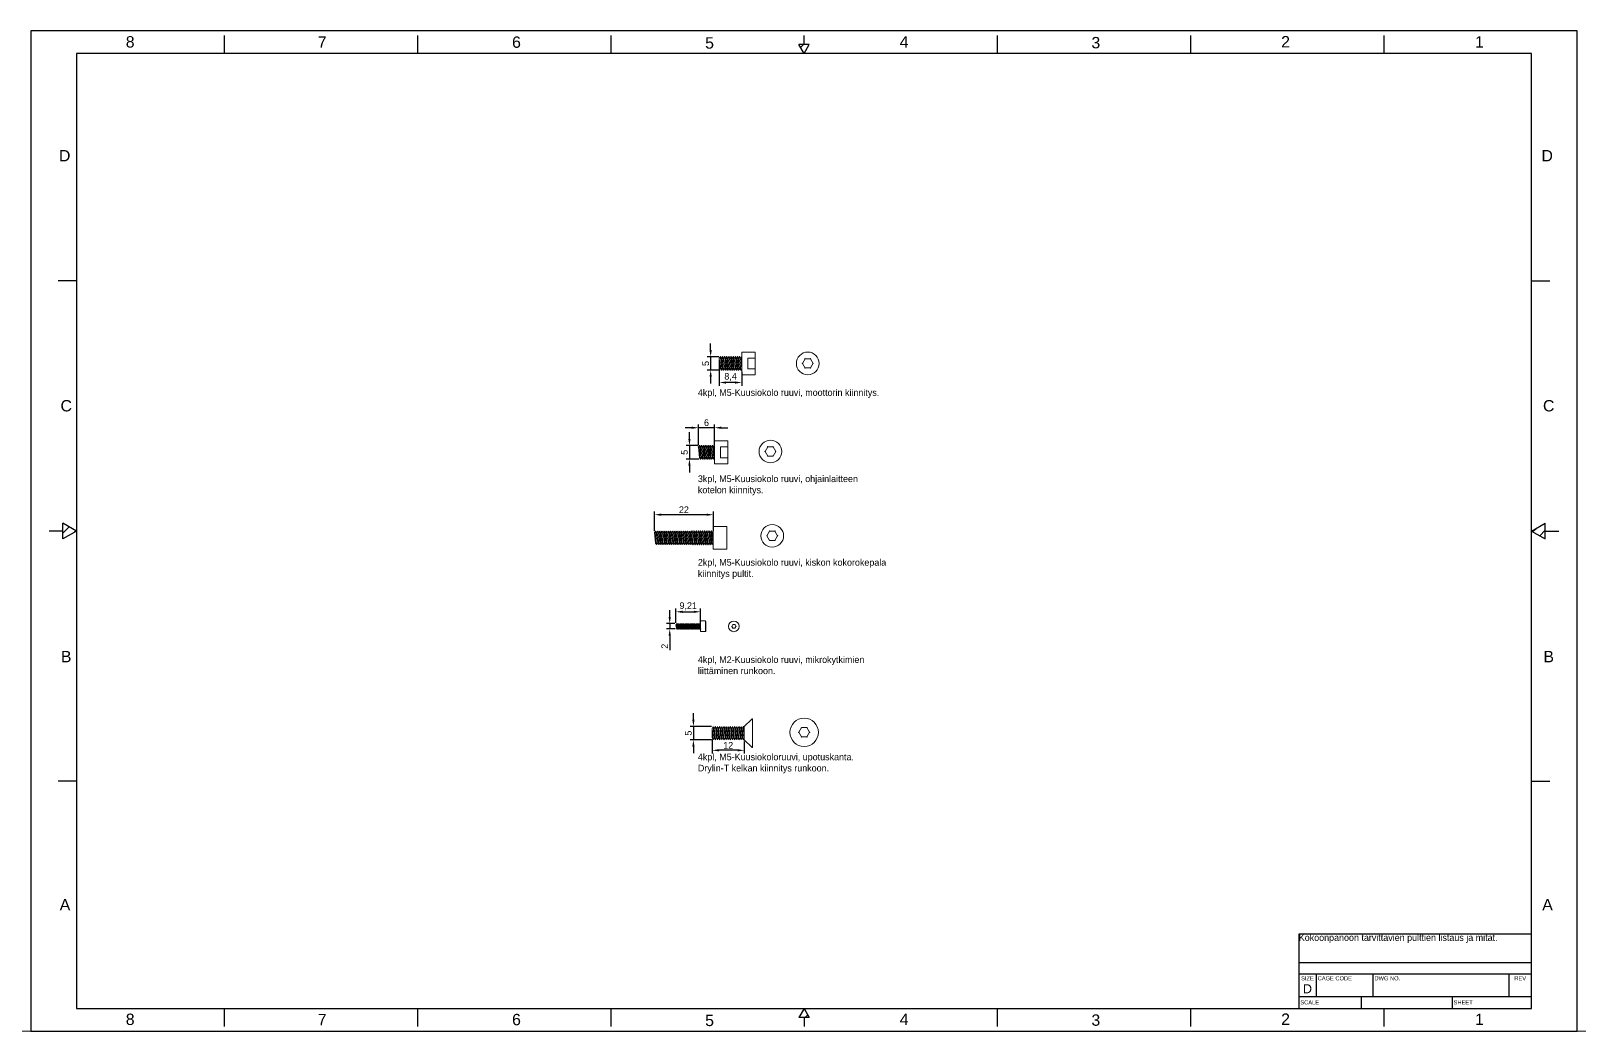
# Model space of a CAD drawing. Header units: millimetres. Extents: x -784753 to 2894, y -738 to 77802.
# Drawn here: x 1672 to 2250, y -417 to -43 of the extents above; entities that cross this region are included whole.
import ezdxf
from ezdxf.enums import TextEntityAlignment as Align

# ---------------------------------------------------------------- set-up
doc = ezdxf.new("R2010")
doc.units = ezdxf.units.MM
doc.linetypes.add('HIDDEN2', pattern=[0.1875, 0.125, -0.0625])
doc.layers.add('Assembly-Bolts', color=254, linetype='Continuous', plot=False)
for name, color, linetype in [('Comments', 50, 'Continuous'), ('DEFAULT', 7, 'Continuous'), ('projection', 7, 'Continuous')]:
    doc.layers.add(name, color=color, linetype=linetype)
doc.layers.add('Dimension (ANSI)', color=51, linetype='Continuous', lineweight=9)
doc.styles.add('ARIAL_TTF', font='arial.ttf')
doc.dimstyles.new('ISO-25', dxfattribs={"dimtxt": 2.5, "dimasz": 2.5, "dimexe": 1.25, "dimexo": 0.625, "dimtad": 1, "dimtxsty": 'Standard', "dimcen": 2.5, "dimadec": 0, "dimazin": 0, "dimtfac": 1, "dimtmove": 0, "dimatfit": 3, "dimfxl": 0, "dimarcsym": 0})

# ---------------------------------------------------------------- blocks, each defined once
blk = doc.blocks.new('M5-bolt-8mm-long')
at = {"lineweight": 0}
for p, q in [((1058.7, 156.75), (1058.7, 148.25)), ((1063.7, 156.75), (1058.7, 156.75)), ((1063.7, 148.25), (1063.7, 156.75)), ((1058.7, 152.5), (1058.7, 154.5)), ((1063.7, 155), (1063.7, 154.5)), ((1063.7, 154.5), (1064.1, 155)), ((1063.7, 154.5), (1064.1, 150.5)), ((1063.7, 152.5), (1063.7, 150)), ((1063.7, 150), (1063.7, 150.5)), ((1063.7, 150), (1064.1, 150.5)), ((1064.1, 155), (1064.5, 154.5)), ((1064.1, 155), (1064.5, 150)), ((1064.1, 150.5), (1064.5, 150)), ((1064.5, 154.5), (1064.9, 155)), ((1064.5, 154.5), (1064.9, 150.5)), ((1064.5, 150), (1064.9, 150.5)), ((1064.9, 155), (1065.3, 154.5)), ((1064.9, 155), (1065.3, 150)), ((1064.9, 150.5), (1065.3, 150)), ((1065.3, 154.5), (1065.7, 155)), ((1065.3, 154.5), (1065.7, 150.5)), ((1065.3, 150), (1065.7, 150.5)), ((1065.7, 155), (1066.1, 154.5)), ((1065.7, 155), (1066.1, 150)), ((1065.7, 150.5), (1066.1, 150)), ((1066.1, 154.5), (1066.5, 155)), ((1066.1, 154.5), (1066.5, 150.5)), ((1066.1, 150), (1066.5, 150.5)), ((1066.5, 155), (1066.9, 154.5)), ((1066.5, 155), (1066.9, 150)), ((1066.5, 150.5), (1066.9, 150)), ((1066.9, 154.5), (1067.3, 155)), ((1066.9, 154.5), (1067.3, 150.5)), ((1066.9, 150), (1067.3, 150.5)), ((1067.3, 155), (1067.7, 154.5)), ((1067.3, 155), (1067.7, 150)), ((1067.3, 150.5), (1067.7, 150)), ((1067.7, 154.5), (1068.1, 155)), ((1067.7, 154.5), (1068.1, 150.5)), ((1067.7, 150), (1068.1, 150.5)), ((1068.1, 155), (1068.5, 154.5)), ((1068.1, 155), (1068.5, 150)), ((1068.1, 150.5), (1068.5, 150)), ((1068.5, 154.5), (1068.9, 155)), ((1068.5, 154.5), (1068.9, 150.5)), ((1068.5, 150), (1068.9, 150.5)), ((1068.9, 155), (1069.3, 154.5)), ((1068.9, 155), (1069.3, 150)), ((1068.9, 150.5), (1069.3, 150)), ((1069.3, 154.5), (1069.7, 155)), ((1069.3, 154.5), (1069.7, 150.5)), ((1069.3, 150), (1069.7, 150.5)), ((1069.7, 155), (1070.1, 154.5)), ((1069.7, 155), (1070.1, 150)), ((1069.7, 150.5), (1070.1, 150)), ((1070.1, 154.5), (1070.5, 155)), ((1070.1, 154.5), (1070.5, 150.5)), ((1070.1, 150), (1070.5, 150.5)), ((1070.5, 155), (1070.9, 154.5)), ((1070.5, 155), (1070.9, 150)), ((1070.5, 150.5), (1070.9, 150)), ((1070.9, 154.5), (1071.3, 155)), ((1070.9, 154.5), (1071.3, 150.5)), ((1070.9, 150), (1071.3, 150.5)), ((1071.3, 155), (1071.7, 154.5)), ((1071.3, 155), (1071.7, 150)), ((1071.3, 150.5), (1071.7, 150)), ((1071.7, 154.5), (1072.1, 150.5)), ((1071.7, 150), (1072.1, 150.5)), ((1058.7, 148.25), (1063.7, 148.25))]:
    blk.add_line(p, q, dxfattribs=at)
at = {"color": 252, "lineweight": 0}
for p, q in [((1058.7, 154.5), (1061.4, 154.5)), ((1061.4, 150.5), (1058.7, 150.5)), ((1061.4, 154.5), (1061.4, 150.5))]:
    blk.add_line(p, q, dxfattribs=at)
at = {"lineweight": 0}
for p in [(1064.5, 154.5), (1064.9, 155), (1064.9, 150.5), (1065.3, 154.5), (1065.7, 155), (1065.7, 150.5), (1066.1, 154.5), (1066.5, 155), (1066.5, 150.5), (1066.9, 154.5), (1067.3, 155), (1067.3, 150.5), (1067.7, 154.5), (1068.1, 155), (1068.1, 150.5), (1068.5, 154.5), (1068.9, 155), (1068.9, 150.5), (1069.3, 154.5), (1069.7, 155), (1069.7, 150.5), (1070.1, 154.5), (1070.5, 155), (1070.5, 150.5), (1070.9, 154.5), (1071.3, 155), (1071.3, 150.5), (1071.7, 154.5), (1072.1, 150.5), (1064.5, 150), (1065.3, 150), (1066.1, 150), (1066.9, 150), (1067.7, 150), (1068.5, 150), (1069.3, 150), (1070.1, 150), (1070.9, 150), (1071.7, 150)]:
    blk.add_point(p, dxfattribs=at)
blk = doc.blocks.new('M5-BOLT-COMMON-TOPS')
at = {"lineweight": 0}
for p, q in [((1101.6, 117.84), (1100.6, 116.11)), ((1100.6, 116.14), (1101.6, 114.4)), ((1103.6, 117.84), (1101.6, 117.84)), ((1104.6, 116.11), (1103.6, 117.84)), ((1103.6, 114.43), (1104.6, 116.16)), ((1101.6, 114.43), (1103.6, 114.43))]:
    blk.add_line(p, q, dxfattribs=at)
blk.add_circle((1102.6, 116.11), 4.25, dxfattribs=at)
for p in [(1100.6, 116.16), (1101.6, 117.89), (1103.6, 117.89), (1104.6, 116.16), (1101.6, 114.43), (1103.6, 114.43)]:
    blk.add_point(p, dxfattribs=at)
blk = doc.blocks.new('*D289')
at = {"layer": 'Defpoints', "color": 0, "lineweight": -3}
for p in [(1929.61, -165.48), (1938.01, -169.98), (1929.61, -174.61)]:
    blk.add_point(p, dxfattribs=at)
at = {"layer": 'Dimension (ANSI)', "color": 0, "lineweight": -2}
for p, q in [((1929.61, -166.11), (1929.61, -175.86)), ((1938.01, -170.61), (1938.01, -175.86)), ((1935.51, -174.61), (1932.11, -174.61))]:
    blk.add_line(p, q, dxfattribs=at)
for points in [[(1932.11, -175.03), (1932.11, -174.2), (1929.61, -174.61)], [(1935.51, -174.2), (1935.51, -175.03), (1938.01, -174.61)]]:
    blk.add_solid(points, dxfattribs=at)
at = {"layer": 'Dimension (ANSI)', "color": 0, "lineweight": -2, "insert": (1933.81, -172.53), "char_height": 2.5, "attachment_point": 5}
blk.add_mtext('8,4', dxfattribs=at)
blk = doc.blocks.new('*D290')
at = {"layer": 'Defpoints', "color": 0, "lineweight": -3}
for p in [(1930.01, -164.98), (1926.37, -169.98), (1930.41, -169.98)]:
    blk.add_point(p, dxfattribs=at)
at = {"layer": 'Dimension (ANSI)', "color": 0, "lineweight": -2}
for p, q in [((1926.37, -162.48), (1926.37, -159.98)), ((1929.38, -164.98), (1925.12, -164.98)), ((1926.37, -164.98), (1926.37, -169.98)), ((1929.78, -169.98), (1925.12, -169.98)), ((1926.37, -172.48), (1926.37, -174.98))]:
    blk.add_line(p, q, dxfattribs=at)
for points in [[(1926.79, -162.48), (1925.95, -162.48), (1926.37, -164.98)], [(1925.95, -172.48), (1926.79, -172.48), (1926.37, -169.98)]]:
    blk.add_solid(points, dxfattribs=at)
at = {"layer": 'Dimension (ANSI)', "color": 0, "lineweight": -2, "insert": (1924.5, -167.48), "char_height": 2.5, "attachment_point": 5, "rotation": 90}
blk.add_mtext('5', dxfattribs=at)
blk = doc.blocks.new('M5-FLATHEAD-LEFT')
at = {"lineweight": 0}
for p, q in [((1061.87, 141.96), (1061.87, 152.19)), ((1064.97, 149.57), (1062.21, 152.33)), ((1064.97, 144.57), (1062.21, 141.81)), ((1064.97, 149.57), (1064.97, 148.77)), ((1064.97, 149.57), (1064.97, 144.57)), ((1065.37, 149.57), (1064.97, 149.57)), ((1064.97, 148.77), (1065.37, 144.57)), ((1065.37, 144.57), (1064.97, 144.57)), ((1065.37, 149.57), (1065.77, 148.77)), ((1065.37, 149.57), (1065.77, 145.37)), ((1065.37, 144.57), (1065.77, 145.37)), ((1065.77, 148.77), (1066.17, 149.57)), ((1065.77, 148.77), (1066.17, 144.57)), ((1065.77, 145.37), (1066.17, 144.57)), ((1066.17, 149.57), (1066.57, 148.77)), ((1066.17, 149.57), (1066.57, 145.37)), ((1066.17, 144.57), (1066.57, 145.37)), ((1066.57, 148.77), (1066.97, 149.57)), ((1066.57, 148.77), (1066.97, 144.57)), ((1066.57, 145.37), (1066.97, 144.57)), ((1066.97, 149.57), (1067.37, 148.77)), ((1066.97, 149.57), (1067.37, 145.37)), ((1066.97, 144.57), (1067.37, 145.37)), ((1067.37, 148.77), (1067.77, 149.57)), ((1067.37, 148.77), (1067.77, 144.57)), ((1067.37, 145.37), (1067.77, 144.57)), ((1067.77, 149.57), (1068.17, 148.77)), ((1067.77, 149.57), (1068.17, 145.37)), ((1067.77, 144.57), (1068.17, 145.37)), ((1068.17, 148.77), (1068.57, 149.57)), ((1068.17, 148.77), (1068.57, 144.57)), ((1068.17, 145.37), (1068.57, 144.57)), ((1068.57, 149.57), (1068.97, 148.77)), ((1068.57, 149.57), (1068.97, 145.37)), ((1068.57, 144.57), (1068.97, 145.37)), ((1068.97, 148.77), (1069.37, 149.57)), ((1068.97, 148.77), (1069.37, 144.57)), ((1068.97, 145.37), (1069.37, 144.57)), ((1069.37, 149.57), (1069.77, 148.77)), ((1069.37, 149.57), (1069.77, 145.37)), ((1069.37, 144.57), (1069.77, 145.37)), ((1069.77, 148.77), (1070.17, 149.57)), ((1069.77, 148.77), (1070.17, 144.57)), ((1069.77, 145.37), (1070.17, 144.57)), ((1070.17, 149.57), (1070.57, 148.77)), ((1070.17, 149.57), (1070.57, 145.37)), ((1070.17, 144.57), (1070.57, 145.37)), ((1070.57, 148.77), (1070.97, 149.57)), ((1070.57, 148.77), (1070.97, 144.57)), ((1070.57, 145.37), (1070.97, 144.57)), ((1070.97, 149.57), (1071.37, 148.77)), ((1070.97, 149.57), (1071.37, 145.37)), ((1070.97, 144.57), (1071.37, 145.37)), ((1071.37, 148.77), (1071.77, 149.57)), ((1071.37, 148.77), (1071.77, 144.57)), ((1071.37, 145.37), (1071.77, 144.57)), ((1071.77, 149.57), (1072.17, 148.77)), ((1071.77, 149.57), (1072.17, 145.37)), ((1071.77, 144.57), (1072.17, 145.37)), ((1072.17, 148.77), (1072.57, 149.57)), ((1072.17, 148.77), (1072.57, 144.57)), ((1072.17, 145.37), (1072.57, 144.57)), ((1072.57, 149.57), (1072.97, 148.77)), ((1072.57, 149.57), (1072.97, 145.37)), ((1072.57, 144.57), (1072.97, 145.37)), ((1072.97, 148.77), (1073.37, 149.57)), ((1072.97, 148.77), (1073.37, 144.57)), ((1072.97, 145.37), (1073.37, 144.57)), ((1073.37, 149.57), (1073.77, 148.77)), ((1073.37, 149.57), (1073.77, 145.37)), ((1073.37, 144.57), (1073.77, 145.37)), ((1073.77, 148.77), (1074.17, 149.57)), ((1073.77, 148.77), (1074.17, 144.57)), ((1073.77, 145.37), (1074.17, 144.57)), ((1074.17, 149.57), (1074.57, 148.77)), ((1074.17, 149.57), (1074.57, 145.37)), ((1074.17, 144.57), (1074.57, 145.37)), ((1074.57, 148.77), (1074.97, 149.57)), ((1074.57, 148.77), (1074.97, 144.57)), ((1074.57, 145.37), (1074.97, 144.57)), ((1074.97, 149.57), (1075.37, 148.77)), ((1074.97, 149.57), (1075.37, 145.37)), ((1074.97, 144.57), (1075.37, 145.37)), ((1075.37, 148.77), (1075.77, 149.57)), ((1075.37, 148.77), (1075.77, 144.57)), ((1075.37, 145.37), (1075.77, 144.57)), ((1075.77, 149.57), (1076.17, 148.77)), ((1075.77, 149.57), (1076.17, 145.37)), ((1075.77, 144.57), (1076.17, 145.37)), ((1076.17, 148.77), (1076.57, 149.57)), ((1076.17, 148.77), (1076.57, 144.57)), ((1076.17, 145.37), (1076.57, 144.57)), ((1076.57, 149.57), (1076.97, 148.77)), ((1076.57, 149.57), (1076.97, 145.37)), ((1076.57, 144.57), (1076.97, 145.37))]:
    blk.add_line(p, q, dxfattribs=at)
for centre, start, end in [((1062.07, 152.19), 45, 180), ((1062.07, 141.96), 180, 315)]:
    blk.add_arc(centre, 0.2, start, end, dxfattribs=at)
at = {"layer": 'Assembly-Bolts', "lineweight": 0}
blk.add_line((1076.97, 148.77), (1076.97, 145.37), dxfattribs=at)
blk = doc.blocks.new('M5-FLATHEAD-TOP')
at = {"lineweight": 0}
for p, q in [((1017.72, 165.82), (1016.72, 164.09)), ((1016.72, 164.09), (1017.72, 162.36)), ((1019.72, 165.82), (1017.72, 165.82)), ((1017.72, 162.36), (1019.72, 162.36)), ((1020.72, 164.09), (1019.72, 165.82)), ((1019.72, 162.36), (1020.72, 164.09))]:
    blk.add_line(p, q, dxfattribs=at)
blk.add_circle((1018.72, 164.09), 5.32, dxfattribs=at)
for p in [(1016.72, 164.09), (1017.72, 165.82), (1017.72, 162.36), (1019.72, 165.82), (1019.72, 162.36), (1020.72, 164.09)]:
    blk.add_point(p, dxfattribs=at)
blk = doc.blocks.new('*D295')
at = {"layer": 'Defpoints', "color": 0, "lineweight": -3}
for p in [(1926.94, -307.44), (1938.94, -308.24), (1926.94, -312.16)]:
    blk.add_point(p, dxfattribs=at)
at = {"layer": 'Dimension (ANSI)', "color": 0, "lineweight": -2}
for p, q in [((1926.94, -308.07), (1926.94, -313.41)), ((1938.94, -308.87), (1938.94, -313.41)), ((1936.44, -312.16), (1929.44, -312.16))]:
    blk.add_line(p, q, dxfattribs=at)
for points in [[(1929.44, -312.58), (1929.44, -311.74), (1926.94, -312.16)], [(1936.44, -311.74), (1936.44, -312.58), (1938.94, -312.16)]]:
    blk.add_solid(points, dxfattribs=at)
at = {"layer": 'Dimension (ANSI)', "color": 0, "lineweight": -2, "insert": (1932.94, -310.29), "char_height": 2.5, "attachment_point": 5}
blk.add_mtext('12', dxfattribs=at)
blk = doc.blocks.new('*D296')
at = {"layer": 'Defpoints', "color": 0, "lineweight": -3}
for p in [(1927.34, -303.24), (1919.93, -308.24), (1927.34, -308.24)]:
    blk.add_point(p, dxfattribs=at)
at = {"layer": 'Dimension (ANSI)', "color": 0, "lineweight": -2}
for p, q in [((1919.93, -300.74), (1919.93, -298.24)), ((1926.72, -303.24), (1918.68, -303.24)), ((1919.93, -303.24), (1919.93, -308.24)), ((1926.72, -308.24), (1918.68, -308.24)), ((1919.93, -310.74), (1919.93, -313.24))]:
    blk.add_line(p, q, dxfattribs=at)
for points in [[(1920.35, -300.74), (1919.51, -300.74), (1919.93, -303.24)], [(1919.51, -310.74), (1920.35, -310.74), (1919.93, -308.24)]]:
    blk.add_solid(points, dxfattribs=at)
at = {"layer": 'Dimension (ANSI)', "color": 0, "lineweight": -2, "insert": (1918.05, -305.74), "char_height": 2.5, "attachment_point": 5, "rotation": 90}
blk.add_mtext('5', dxfattribs=at)
blk = doc.blocks.new('M2-MICROSWITCH-KIINNITYS')
at = {"lineweight": 0}
for p, q in [((1149.89, 123.53), (1150.09, 123.73)), ((1149.89, 119.93), (1149.89, 123.53)), ((1150.09, 123.73), (1151.89, 123.73)), ((1150.09, 123.73), (1150.09, 119.73)), ((1151.89, 123.73), (1151.89, 122.73)), ((1151.89, 122.73), (1152.09, 122.33)), ((1151.89, 122.73), (1151.89, 120.73)), ((1151.89, 122.73), (1152.09, 120.73)), ((1151.89, 121.73), (1151.89, 119.73)), ((1152.09, 122.33), (1152.29, 122.73)), ((1152.09, 122.33), (1152.29, 121.13)), ((1152.29, 122.73), (1152.49, 122.33)), ((1152.29, 122.73), (1152.49, 120.73)), ((1152.49, 122.33), (1152.69, 122.73)), ((1152.49, 122.33), (1152.69, 121.13)), ((1152.69, 122.73), (1152.89, 122.33)), ((1152.69, 122.73), (1152.89, 120.73)), ((1152.89, 122.33), (1153.09, 122.73)), ((1152.89, 122.33), (1153.09, 121.13)), ((1153.09, 122.73), (1153.29, 122.33)), ((1153.09, 122.73), (1153.29, 120.73)), ((1153.29, 122.33), (1153.49, 122.73)), ((1153.29, 122.33), (1153.49, 121.13)), ((1153.49, 122.73), (1153.69, 122.33)), ((1153.49, 122.73), (1153.69, 120.73)), ((1153.69, 122.33), (1153.89, 122.73)), ((1153.69, 122.33), (1153.89, 121.13)), ((1153.89, 122.73), (1154.09, 122.33)), ((1153.89, 122.73), (1154.09, 120.73)), ((1154.09, 122.33), (1154.29, 122.73)), ((1154.09, 122.33), (1154.29, 121.13)), ((1154.29, 122.73), (1154.49, 122.33)), ((1154.29, 122.73), (1154.49, 120.73)), ((1154.49, 122.33), (1154.69, 122.73)), ((1154.49, 122.33), (1154.69, 121.13)), ((1154.69, 122.73), (1154.89, 122.33)), ((1154.69, 122.73), (1154.89, 120.73)), ((1154.89, 122.33), (1155.09, 122.73)), ((1154.89, 122.33), (1155.09, 121.13)), ((1155.09, 122.73), (1155.29, 122.33)), ((1155.09, 122.73), (1155.29, 120.73)), ((1155.29, 122.33), (1155.49, 122.73)), ((1155.29, 122.33), (1155.49, 121.13)), ((1155.49, 122.73), (1155.69, 122.33)), ((1155.49, 122.73), (1155.69, 120.73)), ((1155.69, 122.33), (1155.89, 122.73)), ((1155.69, 122.33), (1155.89, 121.13)), ((1155.89, 122.73), (1156.09, 122.33)), ((1155.89, 122.73), (1156.09, 120.73)), ((1156.09, 122.33), (1156.29, 122.73)), ((1156.09, 122.33), (1156.29, 121.13)), ((1156.29, 122.73), (1156.49, 122.33)), ((1156.29, 122.73), (1156.49, 120.73)), ((1156.49, 122.33), (1156.69, 122.73)), ((1156.49, 122.33), (1156.69, 121.13)), ((1156.69, 122.73), (1156.89, 122.33)), ((1156.69, 122.73), (1156.89, 120.73)), ((1156.89, 122.33), (1157.09, 122.73)), ((1156.89, 122.33), (1157.09, 121.13)), ((1157.09, 122.73), (1157.29, 122.33)), ((1157.09, 122.73), (1157.29, 120.73)), ((1157.29, 122.33), (1157.49, 122.73)), ((1157.29, 122.33), (1157.49, 121.13)), ((1157.49, 122.73), (1157.69, 122.33)), ((1157.49, 122.73), (1157.69, 120.73)), ((1157.69, 122.33), (1157.89, 122.73)), ((1157.69, 122.33), (1157.89, 121.13)), ((1157.89, 122.73), (1158.09, 122.33)), ((1157.89, 122.73), (1158.09, 120.73)), ((1158.09, 122.33), (1158.29, 122.73)), ((1158.09, 122.33), (1158.29, 121.13)), ((1158.29, 122.73), (1158.49, 122.33)), ((1158.29, 122.73), (1158.49, 120.73)), ((1158.49, 122.33), (1158.69, 122.73)), ((1158.49, 122.33), (1158.69, 121.13)), ((1158.69, 122.73), (1158.89, 122.33)), ((1158.69, 122.73), (1158.89, 120.73)), ((1158.89, 122.33), (1159.09, 122.73)), ((1158.89, 122.33), (1159.09, 121.13)), ((1159.09, 122.73), (1159.29, 122.33)), ((1159.09, 122.73), (1159.29, 120.73)), ((1159.29, 122.33), (1159.49, 122.73)), ((1159.29, 122.33), (1159.49, 121.13)), ((1159.49, 122.73), (1159.69, 122.33)), ((1159.49, 122.73), (1159.69, 120.73)), ((1159.69, 122.33), (1159.89, 122.73)), ((1159.69, 122.33), (1159.89, 121.13)), ((1159.89, 122.73), (1160.09, 122.33)), ((1159.89, 122.73), (1160.09, 120.73)), ((1160.09, 122.33), (1160.29, 122.73)), ((1160.09, 122.33), (1160.29, 121.13)), ((1160.29, 122.73), (1160.49, 122.33)), ((1160.29, 122.73), (1160.49, 120.73)), ((1160.49, 122.33), (1160.69, 122.73)), ((1160.49, 122.33), (1160.69, 121.13)), ((1160.69, 122.73), (1160.89, 122.33)), ((1160.69, 122.73), (1160.89, 120.73)), ((1160.89, 122.33), (1161.09, 121.13)), ((1149.89, 119.93), (1150.09, 119.73)), ((1151.89, 119.73), (1150.09, 119.73)), ((1152.09, 120.73), (1151.89, 121.13)), ((1152.09, 120.73), (1152.29, 121.13)), ((1152.49, 120.73), (1152.29, 121.13)), ((1152.49, 120.73), (1152.69, 121.13)), ((1152.89, 120.73), (1152.69, 121.13)), ((1152.89, 120.73), (1153.09, 121.13)), ((1153.29, 120.73), (1153.09, 121.13)), ((1153.29, 120.73), (1153.49, 121.13)), ((1153.69, 120.73), (1153.49, 121.13)), ((1153.69, 120.73), (1153.89, 121.13)), ((1154.09, 120.73), (1153.89, 121.13)), ((1154.09, 120.73), (1154.29, 121.13)), ((1154.49, 120.73), (1154.29, 121.13)), ((1154.49, 120.73), (1154.69, 121.13)), ((1154.89, 120.73), (1154.69, 121.13)), ((1154.89, 120.73), (1155.09, 121.13)), ((1155.29, 120.73), (1155.09, 121.13)), ((1155.29, 120.73), (1155.49, 121.13)), ((1155.69, 120.73), (1155.49, 121.13)), ((1155.69, 120.73), (1155.89, 121.13)), ((1156.09, 120.73), (1155.89, 121.13)), ((1156.09, 120.73), (1156.29, 121.13)), ((1156.49, 120.73), (1156.29, 121.13)), ((1156.49, 120.73), (1156.69, 121.13)), ((1156.89, 120.73), (1156.69, 121.13)), ((1156.89, 120.73), (1157.09, 121.13)), ((1157.29, 120.73), (1157.09, 121.13)), ((1157.29, 120.73), (1157.49, 121.13)), ((1157.69, 120.73), (1157.49, 121.13)), ((1157.69, 120.73), (1157.89, 121.13)), ((1158.09, 120.73), (1157.89, 121.13)), ((1158.09, 120.73), (1158.29, 121.13)), ((1158.49, 120.73), (1158.29, 121.13)), ((1158.49, 120.73), (1158.69, 121.13)), ((1158.89, 120.73), (1158.69, 121.13)), ((1158.89, 120.73), (1159.09, 121.13)), ((1159.29, 120.73), (1159.09, 121.13)), ((1159.29, 120.73), (1159.49, 121.13)), ((1159.69, 120.73), (1159.49, 121.13)), ((1159.69, 120.73), (1159.89, 121.13)), ((1160.09, 120.73), (1159.89, 121.13)), ((1160.09, 120.73), (1160.29, 121.13)), ((1160.49, 120.73), (1160.29, 121.13)), ((1160.49, 120.73), (1160.69, 121.13)), ((1160.89, 120.73), (1160.69, 121.13)), ((1160.89, 120.73), (1161.09, 121.13))]:
    blk.add_line(p, q, dxfattribs=at)
for p in [(1151.89, 122.73), (1152.09, 122.33), (1152.29, 122.73), (1152.49, 122.33), (1152.69, 122.73), (1152.89, 122.33), (1153.09, 122.73), (1153.29, 122.33), (1153.49, 122.73), (1153.69, 122.33), (1153.89, 122.73), (1154.09, 122.33), (1154.29, 122.73), (1154.49, 122.33), (1154.69, 122.73), (1154.89, 122.33), (1155.09, 122.73), (1155.29, 122.33), (1155.49, 122.73), (1155.69, 122.33), (1155.89, 122.73), (1156.09, 122.33), (1156.29, 122.73), (1156.49, 122.33), (1156.69, 122.73), (1156.89, 122.33), (1157.09, 122.73), (1157.29, 122.33), (1157.49, 122.73), (1157.69, 122.33), (1157.89, 122.73), (1158.09, 122.33), (1158.29, 122.73), (1158.49, 122.33), (1158.69, 122.73), (1158.89, 122.33), (1159.09, 122.73), (1159.29, 122.33), (1159.49, 122.73), (1159.69, 122.33), (1159.89, 122.73), (1160.09, 122.33), (1160.29, 122.73), (1160.49, 122.33), (1160.69, 122.73), (1160.89, 122.33)]:
    blk.add_point(p, dxfattribs=at)
blk = doc.blocks.new('M5-KOTELON-KIINNITYS-LEFTS')
at = {"lineweight": 0}
for p, q in [((965.21, 136.67), (965.21, 128.17)), ((970.21, 136.67), (965.21, 136.67)), ((965.21, 132.42), (965.21, 134.42)), ((970.21, 128.17), (970.21, 136.67)), ((970.21, 134.92), (970.21, 134.42)), ((970.21, 134.42), (970.61, 134.92)), ((970.21, 134.42), (970.61, 130.42)), ((970.61, 134.92), (971.01, 134.42)), ((970.61, 134.92), (971.01, 129.92)), ((971.01, 134.42), (971.41, 134.92)), ((971.01, 134.42), (971.41, 130.42)), ((971.41, 134.92), (971.81, 134.42)), ((971.41, 134.92), (971.81, 129.92)), ((971.81, 134.42), (972.21, 134.92)), ((971.81, 134.42), (972.21, 130.42)), ((972.21, 134.92), (972.61, 134.42)), ((972.21, 134.92), (972.61, 129.92)), ((972.61, 134.42), (973.01, 134.92)), ((972.61, 134.42), (973.01, 130.42)), ((973.01, 134.92), (973.41, 134.42)), ((973.01, 134.92), (973.41, 129.92)), ((973.41, 134.42), (973.81, 134.92)), ((973.41, 134.42), (973.81, 130.42)), ((973.81, 134.92), (974.21, 134.42)), ((973.81, 134.92), (974.21, 129.92)), ((974.21, 134.42), (974.61, 134.92)), ((974.21, 134.42), (974.61, 130.42)), ((974.61, 134.92), (975.01, 134.42)), ((974.61, 134.92), (975.01, 129.92)), ((975.01, 134.42), (975.41, 134.92)), ((975.01, 134.42), (975.41, 130.42)), ((975.41, 134.92), (975.81, 134.42)), ((975.41, 134.92), (975.81, 129.92)), ((975.81, 134.42), (976.21, 130.42)), ((965.21, 128.17), (970.21, 128.17)), ((970.21, 132.42), (970.21, 129.92)), ((970.21, 129.92), (970.21, 130.42)), ((970.21, 129.92), (970.61, 130.42)), ((970.61, 130.42), (971.01, 129.92)), ((971.01, 129.92), (971.41, 130.42)), ((971.41, 130.42), (971.81, 129.92)), ((971.81, 129.92), (972.21, 130.42)), ((972.21, 130.42), (972.61, 129.92)), ((972.61, 129.92), (973.01, 130.42)), ((973.01, 130.42), (973.41, 129.92)), ((973.41, 129.92), (973.81, 130.42)), ((973.81, 130.42), (974.21, 129.92)), ((974.21, 129.92), (974.61, 130.42)), ((974.61, 130.42), (975.01, 129.92)), ((975.01, 129.92), (975.41, 130.42)), ((975.41, 130.42), (975.81, 129.92)), ((975.81, 129.92), (976.21, 130.42))]:
    blk.add_line(p, q, dxfattribs=at)
at = {"color": 252, "lineweight": 0}
for p, q in [((965.21, 134.42), (967.91, 134.42)), ((967.91, 134.42), (967.91, 130.42)), ((967.91, 130.42), (965.21, 130.42))]:
    blk.add_line(p, q, dxfattribs=at)
at = {"lineweight": 0}
for p in [(971.01, 134.42), (971.41, 134.92), (971.81, 134.42), (972.21, 134.92), (972.61, 134.42), (973.01, 134.92), (973.41, 134.42), (973.81, 134.92), (974.21, 134.42), (974.61, 134.92), (975.01, 134.42), (975.41, 134.92), (975.81, 134.42), (971.01, 129.92), (971.41, 130.42), (971.81, 129.92), (972.21, 130.42), (972.61, 129.92), (973.01, 130.42), (973.41, 129.92), (973.81, 130.42), (974.21, 129.92), (974.61, 130.42), (975.01, 129.92), (975.41, 130.42), (975.81, 129.92), (976.21, 130.42)]:
    blk.add_point(p, dxfattribs=at)
blk = doc.blocks.new('*D301')
at = {"layer": 'Defpoints', "color": 0, "lineweight": -3}
for p in [(1921.81, -191.53), (1921.81, -198.72), (1927.81, -200.72)]:
    blk.add_point(p, dxfattribs=at)
at = {"layer": 'Dimension (ANSI)', "color": 0, "lineweight": -2}
for p, q in [((1921.81, -198.09), (1921.81, -190.28)), ((1927.81, -200.09), (1927.81, -190.28)), ((1919.31, -191.53), (1916.81, -191.53)), ((1927.81, -191.53), (1921.81, -191.53)), ((1930.31, -191.53), (1932.81, -191.53))]:
    blk.add_line(p, q, dxfattribs=at)
for points in [[(1919.31, -191.11), (1919.31, -191.94), (1921.81, -191.53)], [(1930.31, -191.94), (1930.31, -191.11), (1927.81, -191.53)]]:
    blk.add_solid(points, dxfattribs=at)
at = {"layer": 'Dimension (ANSI)', "color": 0, "lineweight": -2, "insert": (1924.81, -189.65), "char_height": 2.5, "attachment_point": 5}
blk.add_mtext('6', dxfattribs=at)
blk = doc.blocks.new('*D302')
at = {"layer": 'Defpoints', "color": 0, "lineweight": -3}
for p in [(1922.21, -198.22), (1918.44, -203.22), (1922.61, -203.22)]:
    blk.add_point(p, dxfattribs=at)
at = {"layer": 'Dimension (ANSI)', "color": 0, "lineweight": -2}
for p, q in [((1918.44, -195.72), (1918.44, -193.22)), ((1921.58, -198.22), (1917.19, -198.22)), ((1918.44, -198.22), (1918.44, -203.22)), ((1921.98, -203.22), (1917.19, -203.22)), ((1918.44, -205.72), (1918.44, -208.22))]:
    blk.add_line(p, q, dxfattribs=at)
for points in [[(1918.86, -195.72), (1918.03, -195.72), (1918.44, -198.22)], [(1918.03, -205.72), (1918.86, -205.72), (1918.44, -203.22)]]:
    blk.add_solid(points, dxfattribs=at)
at = {"layer": 'Dimension (ANSI)', "color": 0, "lineweight": -2, "insert": (1916.57, -200.72), "char_height": 2.5, "attachment_point": 5, "rotation": 90}
blk.add_mtext('5', dxfattribs=at)
blk = doc.blocks.new('M5-KISKON-KANNAKKEIDEN-KIINNITYS-LEFT')
at = {"lineweight": 0}
for p, q in [((1197.7, 101.15), (1197.7, 92.65)), ((1202.7, 101.15), (1197.7, 101.15)), ((1197.7, 96.9), (1197.7, 98.9)), ((1202.7, 92.65), (1202.7, 101.15)), ((1202.7, 99.4), (1202.7, 98.9)), ((1202.7, 98.9), (1203.1, 99.4)), ((1202.7, 98.9), (1203.1, 94.9)), ((1203.1, 99.4), (1203.5, 98.9)), ((1203.1, 99.4), (1203.5, 94.4)), ((1203.5, 98.9), (1203.9, 99.4)), ((1203.5, 98.9), (1203.9, 94.9)), ((1203.9, 99.4), (1204.3, 98.9)), ((1203.9, 99.4), (1204.3, 94.4)), ((1204.3, 98.9), (1204.7, 99.4)), ((1204.3, 98.9), (1204.7, 94.9)), ((1204.7, 99.4), (1205.1, 98.9)), ((1204.7, 99.4), (1205.1, 94.4)), ((1205.1, 98.9), (1205.5, 99.4)), ((1205.1, 98.9), (1205.5, 94.9)), ((1205.5, 99.4), (1205.9, 98.9)), ((1205.5, 99.4), (1205.9, 94.4)), ((1205.9, 98.9), (1206.3, 99.4)), ((1205.9, 98.9), (1206.3, 94.9)), ((1206.3, 99.4), (1206.7, 98.9)), ((1206.3, 99.4), (1206.7, 94.4)), ((1206.7, 98.9), (1207.1, 99.4)), ((1206.7, 98.9), (1207.1, 94.9)), ((1207.1, 99.4), (1207.5, 98.9)), ((1207.1, 99.4), (1207.5, 94.4)), ((1207.5, 98.9), (1207.9, 99.4)), ((1207.5, 98.9), (1207.9, 94.9)), ((1207.9, 99.4), (1208.3, 98.9)), ((1207.9, 99.4), (1208.3, 94.4)), ((1208.3, 98.9), (1208.7, 99.4)), ((1208.3, 98.9), (1208.7, 94.9)), ((1208.7, 99.4), (1209.1, 98.9)), ((1208.7, 99.4), (1209.1, 94.4)), ((1209.1, 98.9), (1209.5, 99.4)), ((1209.1, 98.9), (1209.5, 94.9)), ((1209.5, 99.4), (1209.9, 98.9)), ((1209.5, 99.4), (1209.9, 94.4)), ((1209.9, 98.9), (1210.3, 94.9)), ((1209.92, 98.92), (1210.32, 99.42)), ((1210.32, 99.42), (1210.72, 98.92)), ((1210.32, 99.42), (1210.72, 94.42)), ((1210.7, 98.92), (1211.1, 94.92)), ((1210.72, 98.92), (1211.12, 99.42)), ((1211.12, 99.42), (1211.52, 94.42)), ((1211.12, 99.42), (1211.52, 98.92)), ((1211.5, 98.92), (1211.9, 94.92)), ((1211.52, 98.92), (1211.92, 99.42)), ((1211.92, 99.42), (1212.32, 94.42)), ((1211.92, 99.42), (1212.32, 98.92)), ((1212.3, 98.92), (1212.7, 94.92)), ((1212.32, 98.92), (1212.72, 99.42)), ((1212.72, 99.42), (1213.12, 94.42)), ((1212.72, 99.42), (1213.12, 98.92)), ((1213.1, 98.92), (1213.5, 94.92)), ((1213.12, 98.92), (1213.52, 99.42)), ((1213.52, 99.42), (1213.92, 94.42)), ((1213.52, 99.42), (1213.92, 98.92)), ((1213.9, 98.92), (1214.3, 94.92)), ((1213.92, 98.92), (1214.32, 99.42)), ((1214.32, 99.42), (1214.72, 94.42)), ((1214.32, 99.42), (1214.72, 98.92)), ((1214.7, 98.92), (1215.1, 94.92)), ((1214.72, 98.92), (1215.12, 99.42)), ((1215.12, 99.42), (1215.52, 94.42)), ((1215.12, 99.42), (1215.52, 98.92)), ((1215.5, 98.92), (1215.9, 94.92)), ((1215.52, 98.92), (1215.92, 99.42)), ((1215.92, 99.42), (1216.32, 94.42)), ((1215.92, 99.42), (1216.32, 98.92)), ((1216.3, 98.92), (1216.7, 94.92)), ((1216.32, 98.92), (1216.72, 99.42)), ((1216.72, 99.42), (1217.12, 94.42)), ((1216.72, 99.42), (1217.12, 98.92)), ((1217.1, 98.92), (1217.5, 94.92)), ((1217.12, 98.92), (1217.52, 99.42)), ((1217.52, 99.42), (1217.92, 94.42)), ((1217.52, 99.42), (1217.92, 98.92)), ((1217.9, 98.92), (1218.3, 94.92)), ((1217.92, 98.92), (1218.32, 99.42)), ((1218.32, 99.42), (1218.72, 94.42)), ((1218.32, 99.42), (1218.72, 98.92)), ((1218.7, 98.92), (1219.1, 94.92)), ((1218.72, 98.92), (1219.12, 99.42)), ((1219.12, 99.42), (1219.52, 94.42)), ((1219.12, 99.42), (1219.52, 98.92)), ((1219.5, 98.92), (1219.9, 94.92)), ((1219.52, 98.92), (1219.92, 99.42)), ((1219.92, 99.42), (1220.32, 94.42)), ((1219.92, 99.42), (1220.32, 98.92)), ((1220.3, 98.92), (1220.7, 94.92)), ((1220.32, 98.92), (1220.72, 99.42)), ((1220.72, 99.42), (1221.12, 94.42)), ((1220.72, 99.42), (1221.12, 98.92)), ((1221.1, 98.92), (1221.5, 94.92)), ((1221.12, 98.92), (1221.52, 99.42)), ((1221.52, 99.42), (1221.92, 94.42)), ((1221.52, 99.42), (1221.92, 98.92)), ((1221.9, 98.92), (1222.3, 94.92)), ((1221.92, 98.92), (1222.32, 99.42)), ((1222.32, 99.42), (1222.72, 98.92)), ((1222.32, 99.42), (1222.72, 94.42)), ((1222.7, 98.92), (1223.1, 94.92)), ((1222.72, 98.92), (1223.12, 99.42)), ((1223.12, 99.42), (1223.52, 98.92)), ((1223.12, 99.42), (1223.52, 94.42)), ((1223.5, 98.92), (1223.9, 94.92)), ((1223.52, 98.92), (1223.92, 99.42)), ((1223.92, 99.42), (1224.32, 98.92)), ((1223.92, 99.42), (1224.32, 94.42)), ((1224.3, 98.92), (1224.7, 94.92)), ((1197.7, 92.65), (1202.7, 92.65)), ((1202.7, 96.9), (1202.7, 94.4)), ((1202.7, 94.4), (1202.7, 94.9)), ((1202.7, 94.4), (1203.1, 94.9)), ((1203.1, 94.9), (1203.5, 94.4)), ((1203.5, 94.4), (1203.9, 94.9)), ((1203.9, 94.9), (1204.3, 94.4)), ((1204.3, 94.4), (1204.7, 94.9)), ((1204.7, 94.9), (1205.1, 94.4)), ((1205.1, 94.4), (1205.5, 94.9)), ((1205.5, 94.9), (1205.9, 94.4)), ((1205.9, 94.4), (1206.3, 94.9)), ((1206.3, 94.9), (1206.7, 94.4)), ((1206.7, 94.4), (1207.1, 94.9)), ((1207.1, 94.9), (1207.5, 94.4)), ((1207.5, 94.4), (1207.9, 94.9)), ((1207.9, 94.9), (1208.3, 94.4)), ((1208.3, 94.4), (1208.7, 94.9)), ((1208.7, 94.9), (1209.1, 94.4)), ((1209.1, 94.4), (1209.5, 94.9)), ((1209.5, 94.9), (1209.9, 94.4)), ((1209.9, 94.4), (1210.3, 94.9)), ((1210.3, 94.92), (1210.7, 94.42)), ((1210.7, 94.42), (1211.1, 94.92)), ((1211.1, 94.92), (1211.5, 94.42)), ((1211.5, 94.42), (1211.9, 94.92)), ((1211.9, 94.92), (1212.3, 94.42)), ((1212.3, 94.42), (1212.7, 94.92)), ((1212.7, 94.92), (1213.1, 94.42)), ((1213.1, 94.42), (1213.5, 94.92)), ((1213.5, 94.92), (1213.9, 94.42)), ((1213.9, 94.42), (1214.3, 94.92)), ((1214.3, 94.92), (1214.7, 94.42)), ((1214.7, 94.42), (1215.1, 94.92)), ((1215.1, 94.92), (1215.5, 94.42)), ((1215.5, 94.42), (1215.9, 94.92)), ((1215.9, 94.92), (1216.3, 94.42)), ((1216.3, 94.42), (1216.7, 94.92)), ((1216.7, 94.92), (1217.1, 94.42)), ((1217.1, 94.42), (1217.5, 94.92)), ((1217.5, 94.92), (1217.9, 94.42)), ((1217.9, 94.42), (1218.3, 94.92)), ((1218.3, 94.92), (1218.7, 94.42)), ((1218.7, 94.42), (1219.1, 94.92)), ((1219.1, 94.92), (1219.5, 94.42)), ((1219.5, 94.42), (1219.9, 94.92)), ((1219.9, 94.92), (1220.3, 94.42)), ((1220.3, 94.42), (1220.7, 94.92)), ((1220.7, 94.92), (1221.1, 94.42)), ((1221.1, 94.42), (1221.5, 94.92)), ((1221.5, 94.92), (1221.9, 94.42)), ((1221.9, 94.42), (1222.3, 94.92)), ((1222.3, 94.92), (1222.7, 94.42)), ((1222.7, 94.42), (1223.1, 94.92)), ((1223.1, 94.92), (1223.5, 94.42)), ((1223.5, 94.42), (1223.9, 94.92)), ((1223.9, 94.92), (1224.3, 94.42)), ((1224.3, 94.42), (1224.7, 94.92))]:
    blk.add_line(p, q, dxfattribs=at)
for p in [(1203.5, 98.9), (1203.9, 99.4), (1204.3, 98.9), (1204.7, 99.4), (1205.1, 98.9), (1205.5, 99.4), (1205.9, 98.9), (1206.3, 99.4), (1206.7, 98.9), (1207.1, 99.4), (1207.5, 98.9), (1207.9, 99.4), (1208.3, 98.9), (1208.7, 99.4), (1209.1, 98.9), (1209.5, 99.4), (1209.9, 98.9), (1210.3, 99.4), (1210.7, 98.9), (1203.5, 94.4), (1203.9, 94.9), (1204.3, 94.4), (1204.7, 94.9), (1205.1, 94.4), (1205.5, 94.9), (1205.9, 94.4), (1206.3, 94.9), (1206.7, 94.4), (1207.1, 94.9), (1207.5, 94.4), (1207.9, 94.9), (1208.3, 94.4), (1208.7, 94.9), (1209.1, 94.4), (1209.5, 94.9), (1209.9, 94.4), (1210.3, 94.9), (1210.7, 94.4), (1211.1, 94.9)]:
    blk.add_point(p, dxfattribs=at)
blk = doc.blocks.new('*D308')
at = {"layer": 'Defpoints', "color": 0, "lineweight": -3}
for p in [(1905.37, -224.04), (1905.37, -230.71), (1927.37, -230.69)]:
    blk.add_point(p, dxfattribs=at)
at = {"layer": 'Dimension (ANSI)', "color": 0, "lineweight": -2}
for p, q in [((1905.37, -230.08), (1905.37, -222.79)), ((1924.87, -224.04), (1907.87, -224.04)), ((1927.37, -230.06), (1927.37, -222.79))]:
    blk.add_line(p, q, dxfattribs=at)
for points in [[(1907.87, -224.46), (1907.87, -223.63), (1905.37, -224.04)], [(1924.87, -223.63), (1924.87, -224.46), (1927.37, -224.04)]]:
    blk.add_solid(points, dxfattribs=at)
at = {"layer": 'Dimension (ANSI)', "color": 0, "lineweight": -2, "insert": (1916.37, -222.17), "char_height": 2.5, "attachment_point": 5}
blk.add_mtext('22', dxfattribs=at)
blk = doc.blocks.new('M2-MIKROKYTKIMEN-KIINNITYS-TOPS')
at = {"lineweight": 0}
for p, q in [((956.36, -25.67), (955.98, -26.32)), ((955.98, -26.32), (956.36, -26.97)), ((957.11, -25.67), (956.36, -25.67)), ((956.36, -26.97), (957.11, -26.97)), ((957.48, -26.32), (957.11, -25.67)), ((957.11, -26.97), (957.48, -26.32))]:
    blk.add_line(p, q, dxfattribs=at)
blk.add_circle((956.73, -26.32), 2, dxfattribs=at)
for p in [(955.98, -26.32), (956.36, -25.67), (956.36, -26.97), (957.11, -25.67), (957.11, -26.97), (957.48, -26.32)]:
    blk.add_point(p, dxfattribs=at)
blk = doc.blocks.new('*D312')
at = {"layer": 'Defpoints', "color": 0, "lineweight": -3}
for p in [(1913.38, -265.15), (1922.58, -260.36), (1922.58, -265.18)]:
    blk.add_point(p, dxfattribs=at)
at = {"layer": 'Dimension (ANSI)', "color": 0, "lineweight": -2}
for p, q in [((1913.38, -264.53), (1913.38, -259.11)), ((1922.58, -264.56), (1922.58, -259.11)), ((1915.88, -260.36), (1920.08, -260.36))]:
    blk.add_line(p, q, dxfattribs=at)
for points in [[(1915.88, -260.78), (1915.88, -259.94), (1913.38, -260.36)], [(1920.08, -259.94), (1920.08, -260.78), (1922.58, -260.36)]]:
    blk.add_solid(points, dxfattribs=at)
at = {"layer": 'Dimension (ANSI)', "color": 0, "lineweight": -2, "insert": (1917.98, -258.28), "char_height": 2.5, "attachment_point": 5}
blk.add_mtext('9,21', dxfattribs=at)
blk = doc.blocks.new('*D313')
at = {"layer": 'Defpoints', "color": 0, "lineweight": -3}
for p in [(1913.58, -264.78), (1911.06, -266.78), (1913.78, -266.78)]:
    blk.add_point(p, dxfattribs=at)
at = {"layer": 'Dimension (ANSI)', "color": 0, "lineweight": -2}
for p, q in [((1911.06, -262.28), (1911.06, -259.78)), ((1912.96, -264.78), (1909.81, -264.78)), ((1911.06, -264.78), (1911.06, -266.78)), ((1913.16, -266.78), (1909.81, -266.78)), ((1911.06, -269.28), (1911.06, -271.78)), ((1911.06, -271.78), (1911.06, -274.7))]:
    blk.add_line(p, q, dxfattribs=at)
for points in [[(1911.48, -262.28), (1910.65, -262.28), (1911.06, -264.78)], [(1910.65, -269.28), (1911.48, -269.28), (1911.06, -266.78)]]:
    blk.add_solid(points, dxfattribs=at)
at = {"layer": 'Dimension (ANSI)', "color": 0, "lineweight": -2, "insert": (1909.19, -273.24), "char_height": 2.5, "attachment_point": 5, "rotation": 90}
blk.add_mtext('2', dxfattribs=at)
blk = doc.blocks.new('*X387')
at = {"layer": 'DEFAULT', "color": 7, "linetype": 'Continuous'}
blk.add_line((17.025, 0.3), (17.082, 0.359), dxfattribs=at)
blk = doc.blocks.new('*X388')
at = {"layer": 'DEFAULT', "color": 7, "linetype": 'Continuous'}
for p, q in [((33.115, 11.066), (33.028, 10.984)), ((33.179, 10.897), (33.299, 11.019))]:
    blk.add_line(p, q, dxfattribs=at)
blk = doc.blocks.new('*X389')
at = {"layer": 'DEFAULT', "color": 7, "linetype": 'Continuous'}
for p, q in [((0.841, 11.092), (0.7, 10.955)), ((0.961, 10.979), (0.989, 11.006))]:
    blk.add_line(p, q, dxfattribs=at)
blk = doc.blocks.new('*X390')
at = {"layer": 'DEFAULT', "color": 7, "linetype": 'Continuous'}
blk.add_line((16.989, 21.699), (16.921, 21.636), dxfattribs=at)
blk = doc.blocks.new('SHEET-D')
at = {"layer": 'DEFAULT', "color": 7, "linetype": 'HIDDEN2'}
for p, q in [((2316.04, -43.12), (2316.04, -417.16)), ((2894.11, -43.12), (2316.04, -43.12)), ((2894.11, -417.16), (2894.11, -43.12)), ((2316.04, -417.16), (2894.11, -417.16))]:
    blk.add_line(p, q, dxfattribs=at)
at = {"layer": 'DEFAULT', "color": 7, "linetype": 'Continuous'}
for p, q in [((2388.3, -44.82), (2388.3, -51.62)), ((2460.56, -44.82), (2460.56, -51.62)), ((2532.82, -44.82), (2532.82, -51.62)), ((2605.08, -48.22), (2605.08, -44.82)), ((2677.34, -44.82), (2677.34, -51.62)), ((2749.59, -44.82), (2749.59, -51.62)), ((2821.85, -44.82), (2821.85, -51.62)), ((2877.11, -51.62), (2333.05, -51.62)), ((2333.05, -51.62), (2333.05, -408.66)), ((2607.04, -48.22), (2603.11, -48.22)), ((2605.08, -51.62), (2603.11, -48.22)), ((2605.08, -51.62), (2607.04, -48.22)), ((2877.11, -408.66), (2877.11, -51.62)), ((2333.05, -136.63), (2326.25, -136.63)), ((2877.11, -136.63), (2883.91, -136.63)), ((2327.95, -230.14), (2322.84, -230.14)), ((2333.05, -230.14), (2327.95, -227.19)), ((2327.95, -233.08), (2327.95, -227.19)), ((2333.05, -230.14), (2327.95, -233.08)), ((2877.11, -230.14), (2882.21, -227.19)), ((2877.11, -230.14), (2882.21, -233.08)), ((2882.21, -233.08), (2882.21, -227.19)), ((2882.21, -230.14), (2887.31, -230.14)), ((2333.05, -323.65), (2326.25, -323.65)), ((2877.11, -323.65), (2883.91, -323.65)), ((2790.06, -380.95), (2790.06, -408.66)), ((2877.11, -380.95), (2790.06, -380.95)), ((2877.11, -391.66), (2790.06, -391.66)), ((2877.11, -395.91), (2790.06, -395.91)), ((2796.52, -395.91), (2796.52, -404.41)), ((2817.77, -395.91), (2817.77, -404.41)), ((2868.61, -395.91), (2868.61, -404.41)), ((2877.11, -404.41), (2790.06, -404.41)), ((2813.35, -404.41), (2813.35, -408.66)), ((2847.35, -404.41), (2847.35, -408.66)), ((2333.05, -408.66), (2877.11, -408.66)), ((2388.3, -408.66), (2388.3, -415.46)), ((2460.56, -408.66), (2460.56, -415.46)), ((2532.82, -408.66), (2532.82, -415.46)), ((2605.08, -408.66), (2603.11, -412.06)), ((2605.08, -408.66), (2607.04, -412.06)), ((2677.34, -408.66), (2677.34, -415.46)), ((2749.59, -408.66), (2749.59, -415.46)), ((2821.85, -408.66), (2821.85, -415.46)), ((2607.04, -412.06), (2603.11, -412.06)), ((2605.08, -412.06), (2605.08, -415.46))]:
    blk.add_line(p, q, dxfattribs=at)
at = {"color": 0, "xscale": 17.00193276708238, "yscale": 17.00193276708238, "zscale": 17.00193276708238}
for name in ['*X390', '*X389', '*X388', '*X387']:
    blk.add_blockref(name, (2316.04, -417.16), dxfattribs=at).dxf.unprotected_set("ltscale", 0)
at = {"layer": 'DEFAULT', "color": 7, "linetype": 'Continuous', "style": 'ARIAL_TTF'}
for s, height, p in [('8', 4.25, (2351.5, -45.08)), ('7', 4.25, (2423.27, -45.19)), ('6', 4.25, (2495.93, -45.19)), ('5', 4.25, (2568.12, -45.49)), ('4', 4.25, (2640.85, -45.1)), ('3', 4.25, (2712.54, -45.38)), ('2', 4.25, (2783.47, -45.04)), ('1', 4.25, (2855.94, -45.11)), ('D', 4.25, (2326.52, -87.66)), ('D', 4.25, (2880.79, -87.66)), ('C', 4.25, (2327.1, -181.17)), ('C', 4.25, (2881.36, -181.17)), ('B', 4.25, (2327.25, -274.98)), ('B', 4.25, (2881.52, -274.98)), ('A', 4.25, (2326.81, -367.76)), ('A', 4.25, (2881.08, -367.76)), ('SIZE', 1.53, (2790.91, -396.65)), (' CAGE CODE', 1.53, (2796.52, -396.65)), (' DWG NO.', 1.53, (2817.77, -396.65)), ('REV', 1.53, (2870.66, -396.65)), ('D', 3.4, (2791.59, -399.62)), (' SCALE', 1.53, (2790.06, -405.66)), (' SHEET', 1.53, (2847.35, -405.66)), ('8', 4.25, (2351.5, -410.62)), ('7', 4.25, (2423.27, -410.73)), ('6', 4.25, (2495.93, -410.73)), ('5', 4.25, (2568.12, -411.03)), ('4', 4.25, (2640.85, -410.65)), ('3', 4.25, (2712.54, -410.92)), ('2', 4.25, (2783.47, -410.58)), ('1', 4.25, (2855.94, -410.65))]:
    blk.add_text(s, height=height, dxfattribs=at).set_placement(p, align=Align.TOP_LEFT)

msp = doc.modelspace()

# ---------------------------------------------------------------- linework, layer by layer
at = {"lineweight": 0}
msp.add_xline((2338.275, -417.159), (-1, 0), dxfattribs=at)

# ---------------------------------------------------------------- block references
at = {"lineweight": 0, "rotation": 180}
for name, p in [('M5-bolt-8mm-long', (3001.71, -14.979)), ('M5-KOTELON-KIINNITYS-LEFTS', (2898.013, -68.297)), ('M5-KISKON-KANNAKKEIDEN-KIINNITYS-LEFT', (3130.068, -135.789)), ('M2-MICROSWITCH-KIINNITYS', (3074.473, -144.047)), ('M5-FLATHEAD-LEFT', (3003.913, -158.669))]:
    msp.add_blockref(name, p, dxfattribs=at)
at = {"lineweight": 0}
for name, p in [('M5-BOLT-COMMON-TOPS', (860.059, -283.592)), ('M5-BOLT-COMMON-TOPS', (846.117, -316.523)), ('M5-BOLT-COMMON-TOPS', (846.785, -348.06)), ('M2-MIKROKYTKIMEN-KIINNITYS-TOPS', (978.314, -239.484)), ('M5-FLATHEAD-TOP', (942.614, -469.507))]:
    msp.add_blockref(name, p, dxfattribs=at)
at = {"layer": 'projection', "lineweight": 0}
msp.add_blockref('SHEET-D', (-643.809, 0), dxfattribs=at)

# ---------------------------------------------------------------- texts
at = {"lineweight": 0, "insert": (2146.248, -380.945), "char_height": 2.5, "width": 87.0499, "attachment_point": 1}
msp.add_mtext('Kokoonpanoon tarvittavien pulttien listaus ja mitat.', dxfattribs=at)
at = {"layer": 'Comments', "lineweight": 0, "char_height": 2.5, "width": 70.34224, "attachment_point": 1}
for s, insert in [('4kpl, M5-Kuusiokolo ruuvi, moottorin kiinnitys.', (1921.593, -177.109)), ('3kpl, M5-Kuusiokolo ruuvi, ohjainlaitteen kotelon kiinnitys.', (1921.593, -209.353)), ('2kpl, M5-Kuusiokolo ruuvi, kiskon kokorokepala kiinnitys pultit.', (1921.593, -240.627)), ('4kpl, M2-Kuusiokolo ruuvi, mikrokytkimien liittäminen runkoon.', (1921.593, -276.995)), ('4kpl, M5-Kuusiokoloruuvi, upotuskanta. Drylin-T kelkan kiinnitys runkoon.', (1921.593, -313.39))]:
    msp.add_mtext(s, dxfattribs=dict(at, insert=insert))

# ---------------------------------------------------------------- dimensions: what is measured, and where the dimension line sits
at = {"layer": 'Dimension (ANSI)', "lineweight": 0}
for base, p1, p2, picture, middle in [((1926.371, -169.981), (1930.005, -164.981), (1930.405, -169.981), '*D290', (1924.496, -167.481)), ((1918.443, -203.219), (1922.207, -198.219), (1922.607, -203.219), '*D302', (1916.568, -200.719)), ((1911.064, -266.78), (1913.582, -264.78), (1913.782, -266.78), '*D313', (1909.189, -273.239)), ((1919.93, -308.242), (1927.341, -303.242), (1927.341, -308.242), '*D296', (1918.055, -305.742))]:
    dim = msp.add_linear_dim(base=base, p1=p1, p2=p2, angle=90, dimstyle='ISO-25', dxfattribs=at)
    dim.commit()
    dim.dimension.update_dxf_attribs({"geometry": picture, "text_midpoint": middle})
for base, p1, p2, picture, middle in [((1929.605, -174.615), (1938.005, -169.981), (1929.605, -165.481), '*D289', (1933.805, -172.532)), ((1921.807, -191.527), (1927.807, -200.719), (1921.807, -198.719), '*D301', (1924.807, -189.652)), ((1905.366, -224.044), (1927.366, -230.686), (1905.366, -230.709), '*D308', (1916.366, -222.169)), ((1922.5825, -260.3586), (1913.3774, -265.1503), (1922.5825, -265.1804), '*D312', (1917.9799, -258.2753)), ((1926.941, -312.161), (1938.941, -308.242), (1926.941, -307.442), '*D295', (1932.941, -310.286))]:
    dim = msp.add_linear_dim(base=base, p1=p1, p2=p2, dimstyle='ISO-25', dxfattribs=at)
    dim.commit()
    dim.dimension.update_dxf_attribs({"geometry": picture, "text_midpoint": middle})

doc.saveas('drawing.dxf')
